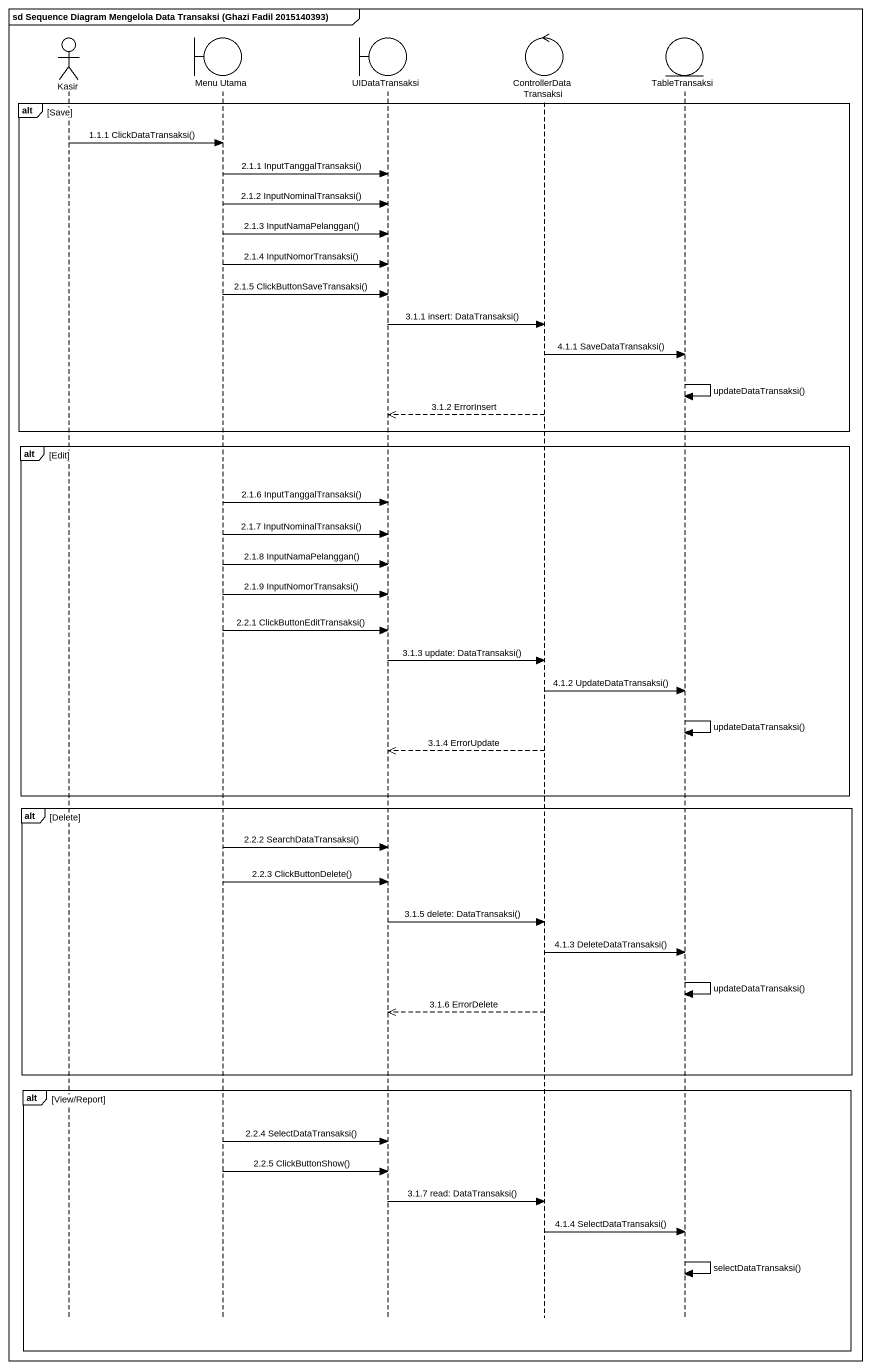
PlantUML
@startuml
mainframe sd Sequence Diagram Mengelola Data Transaksi (Ghazi Fadil 2015140393)
hide footbox
actor Kasir
boundary "Menu Utama" as Menu_Utama
boundary UIDataTransaksi
control ControllerDataTransaksi
entity TableTransaksi

alt Save
  Kasir -> Menu_Utama : 1.1.1 ClickDataTransaksi()
  Menu_Utama -> UIDataTransaksi : 2.1.1 InputTanggalTransaksi()
  Menu_Utama -> UIDataTransaksi : 2.1.2 InputNominalTransaksi()
  Menu_Utama -> UIDataTransaksi : 2.1.3 InputNamaPelanggan()
  Menu_Utama -> UIDataTransaksi : 2.1.4 InputNomorTransaksi()
  Menu_Utama -> UIDataTransaksi : 2.1.5 ClickButtonSaveTransaksi()
  UIDataTransaksi -> ControllerDataTransaksi : 3.1.1 insert: DataTransaksi()
  ControllerDataTransaksi -> TableTransaksi : 4.1.1 SaveDataTransaksi()
  TableTransaksi -> TableTransaksi : updateDataTransaksi()
  ControllerDataTransaksi -->> UIDataTransaksi : 3.1.2 ErrorInsert
end
alt Edit
  Menu_Utama -> UIDataTransaksi : 2.1.6 InputTanggalTransaksi()
  Menu_Utama -> UIDataTransaksi : 2.1.7 InputNominalTransaksi()
  Menu_Utama -> UIDataTransaksi : 2.1.8 InputNamaPelanggan()
  Menu_Utama -> UIDataTransaksi : 2.1.9 InputNomorTransaksi()
  Menu_Utama -> UIDataTransaksi : 2.2.1 ClickButtonEditTransaksi()
  UIDataTransaksi -> ControllerDataTransaksi : 3.1.3 update: DataTransaksi()
  ControllerDataTransaksi -> TableTransaksi : 4.1.2 UpdateDataTransaksi()
  TableTransaksi -> TableTransaksi : updateDataTransaksi()
  ControllerDataTransaksi -->> UIDataTransaksi : 3.1.4 ErrorUpdate
end
alt Delete
  Menu_Utama -> UIDataTransaksi : 2.2.2 SearchDataTransaksi()
  Menu_Utama -> UIDataTransaksi : 2.2.3 ClickButtonDelete()
  UIDataTransaksi -> ControllerDataTransaksi : 3.1.5 delete: DataTransaksi()
  ControllerDataTransaksi -> TableTransaksi : 4.1.3 DeleteDataTransaksi()
  TableTransaksi -> TableTransaksi : updateDataTransaksi()
  ControllerDataTransaksi -->> UIDataTransaksi : 3.1.6 ErrorDelete
end
alt View/Report
  Menu_Utama -> UIDataTransaksi : 2.2.4 SelectDataTransaksi()
  Menu_Utama -> UIDataTransaksi : 2.2.5 ClickButtonShow()
  UIDataTransaksi -> ControllerDataTransaksi : 3.1.7 read: DataTransaksi()
  ControllerDataTransaksi -> TableTransaksi : 4.1.4 SelectDataTransaksi()
  TableTransaksi -> TableTransaksi : selectDataTransaksi()
end
@enduml
